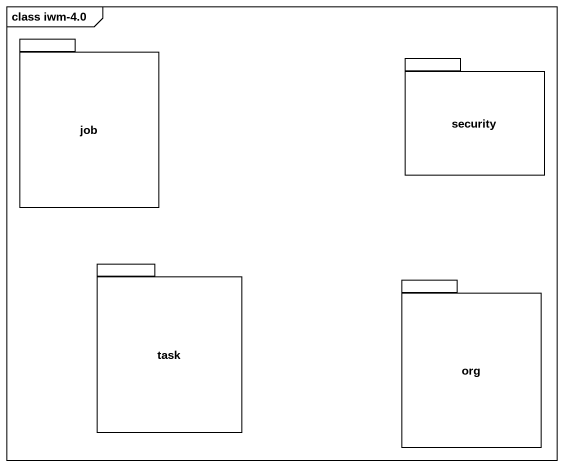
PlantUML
@startuml
mainframe class iwm-4.0
package job {
}
package security {
}
package task {
}
package org {
}
@enduml
